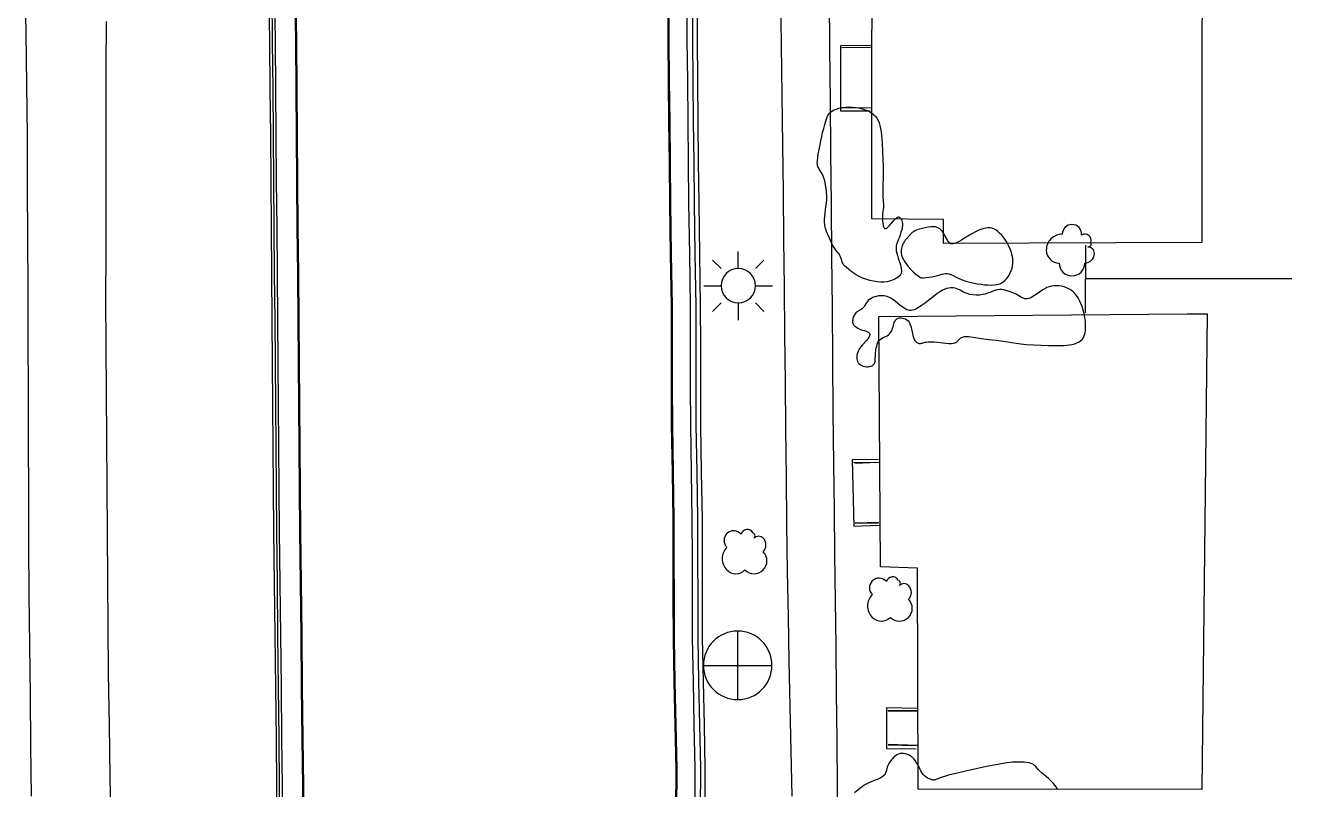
# Model space of a CAD drawing. Header units: feet. Extents: x 3174203 to 3175581, y 1715832 to 1717426.
# Drawn here: x 3175438.4 to 3175559.7, y 1716763.5 to 1716836.6 of the extents above; entities that cross this region are included whole.
import ezdxf

# ---------------------------------------------------------------- set-up
doc = ezdxf.new("R2010")
doc.units = ezdxf.units.FT
doc.header["$MEASUREMENT"] = 0
for name, color, linetype, lineweight in [('BACK_OF_CURB', 5, 'Continuous', 30), ('BOTTOM_OF_CURB', 3, 'Continuous', 30), ('BUILDING', 1, 'Continuous', 30), ('CONCRETE', 204, 'Continuous', 30), ('FOOT_PATH', 2, 'Continuous', 30), ('GUTTER', 30, 'Continuous', 30), ('LIGHT_POLE', 5, 'Continuous', 30), ('MANHOLE', 30, 'Continuous', 30), ('SHRUB', 14, 'Continuous', 30), ('SINGLE_TREE', 3, 'Continuous', 30), ('TOP_OF_CURB', 1, 'Continuous', 30)]:
    doc.layers.add(name, color=color, linetype=linetype, lineweight=lineweight)
for name, color, linetype, lineweight, true_color in [('FENCE', 201, 'Continuous', 30, 0xe39cff), ('HAND_RAIL', 77, 'Continuous', 30, 0x647d5e), ('MISCELLANEOUS', 225, 'Continuous', 30, 0x9c5f7c), ('PAVED_ROAD', 140, 'Continuous', 30, 0x38a9ff), ('SHRUBLINE', 71, 'Continuous', 30, 0xc6ff6b), ('TREELINE', 80, 'Continuous', 30, 0x36ff17)]:
    doc.layers.add(name, color=color, linetype=linetype, lineweight=lineweight, true_color=true_color)

# ---------------------------------------------------------------- blocks, each defined once
blk = doc.blocks.new('SYM205')
at = {"lineweight": -2}
for p, q in [((-0.25, 0.25), (-0.375, 0.375)), ((0, 0.25), (0, 0.5)), ((0.25, 0.25), (0.375, 0.375)), ((0.25, 0), (0.5, 0)), ((-0.25, -0.25), (-0.375, -0.375)), ((0, -0.25), (0, -0.5)), ((0.25, -0.25), (0.375, -0.375))]:
    blk.add_line(p, q, dxfattribs=at)
at = {"lineweight": -2, "flags": 128}
blk.add_lwpolyline([(-0.5, 0), (-0.25, 0, 1), (0.25, 0, 1), (-0.25, 0)], format="xyb", dxfattribs=at)
blk = doc.blocks.new('SYM205_1')
at = {"layer": 'LIGHT_POLE', "ltscale": 0.25, "xscale": 26.246667, "yscale": 26.246667, "zscale": 26.246667}
blk.add_blockref('SYM205', (0, 0), dxfattribs=at)
blk = doc.blocks.new('SYM003')
at = {"layer": 'LIGHT_POLE', "ltscale": 0.25, "xscale": 0.5, "yscale": 0.5, "zscale": 0.5}
blk.add_blockref('SYM205_1', (0, 0), dxfattribs=at)
blk = doc.blocks.new('SYM203')
at = {"lineweight": -2}
blk.add_line((-0.5, 0), (0.5, 0), dxfattribs=at)
at = {"lineweight": -2, "flags": 128}
blk.add_lwpolyline([(0, -0.5, 1), (0, 0.5, 1), (0, -0.5), (0, 0.5)], format="xyb", dxfattribs=at)
blk = doc.blocks.new('SYM203_1')
at = {"layer": 'MANHOLE', "ltscale": 0.25, "xscale": 26.246667, "yscale": 26.246667, "zscale": 26.246667}
blk.add_blockref('SYM203', (0, 0), dxfattribs=at)
blk = doc.blocks.new('SYM004')
at = {"layer": 'MANHOLE', "ltscale": 0.25, "xscale": 0.5, "yscale": 0.5, "zscale": 0.5}
blk.add_blockref('SYM203_1', (0, 0), dxfattribs=at)
blk = doc.blocks.new('SYM231')
at = {"layer": 'SHRUB', "ltscale": 0.25}
for centre, radius, start, end in [((-3.391965, -0.296476), 6.151557904322032, 89.999957, 180.000043), ((0.298974, 5.855085), 3.69093474259322, 89.999957, 180.000043), ((0.29898, 5.855085), 3.690934742593219, 354.734283, 90.000043), ((5.220229, 3.394459), 2.460623161728813, 342.885514, 120.419776), ((6.45054, 2.164144), 1.230311580864407, 269.999957, 24.295265), ((6.450541, -1.526791), 2.460623161728813, 359.999957, 90.000043), ((-4.622277, -0.296484), 4.921246323457626, 179.999957, 270.000043), ((5.22023, -1.526796), 3.690934742593219, 269.999957, 4.3e-05), ((0.298973, -5.217734), 4.921246323457627, 179.999957, 270.000043), ((0.298981, -5.217734), 4.921246323457626, 269.999957, 4.3e-05)]:
    blk.add_arc(centre, radius, start, end, dxfattribs=at)
blk = doc.blocks.new('SYM006')
at = {"layer": 'SHRUB', "ltscale": 0.25, "xscale": 0.5, "yscale": 0.5, "zscale": 0.5}
blk.add_blockref('SYM231', (0, 0), dxfattribs=at)
blk = doc.blocks.new('SYM217')
at = {"layer": 'SINGLE_TREE', "ltscale": 0.25}
for centre, radius, start, end in [((-3.999321, 4.74055), 3.690934742593219, 134.999957, 225.000043), ((-3.999317, 4.740554), 3.690934742593219, 39.734283, 135.000043), ((1.220457, 6.480478), 2.460623161728813, 27.885514, 165.419776), ((2.960383, 6.480475), 1.230311580864406, 314.999957, 69.295265), ((5.570268, 3.870591), 2.460623161728813, 44.999957, 135.000043), ((4.70031, 3.000626), 3.690934742593219, 314.999957, 45.000043), ((-2.259399, -2.219148), 6.151557904322033, 134.999957, 225.000043), ((3.830349, -3.08911), 4.921246323457626, 314.999957, 45.000043), ((-3.129355, -3.089116), 4.921246323457626, 224.999957, 315.000043), ((3.830344, -3.089116), 4.921246323457627, 224.999957, 315.000043)]:
    blk.add_arc(centre, radius, start, end, dxfattribs=at)
blk = doc.blocks.new('SYM007')
at = {"layer": 'SINGLE_TREE', "ltscale": 0.25, "xscale": 0.5, "yscale": 0.5, "zscale": 0.5}
blk.add_blockref('SYM217', (0, 0), dxfattribs=at)

msp = doc.modelspace()

# ---------------------------------------------------------------- linework, layer by layer
at = {"layer": 'BACK_OF_CURB'}
for points in [[(3175503.511332, 1716761.459348, 5249.793619), (3175503.519467, 1716765.521786, 5249.70297), (3175503.436077, 1716769.680891, 5249.606455), (3175503.352902, 1716773.8293, 5249.507774), (3175503.269901, 1716777.968975, 5249.414133), (3175503.26216, 1716781.760592, 5249.328377), (3175503.254401, 1716785.560946, 5249.238739), (3175503.246628, 1716789.368247, 5249.148459), (3175503.17296, 1716793.870532, 5249.041194), (3175503.099518, 1716798.359038, 5248.937242), (3175503.090843, 1716802.168704, 5248.849517), (3175503.082154, 1716805.985203, 5248.764419), (3175503.073449, 1716809.808086, 5248.675306), (3175502.997352, 1716814.737581, 5248.556181), (3175502.921395, 1716819.658014, 5248.438654), (3175502.882782, 1716823.552793, 5248.349622), (3175502.844143, 1716827.450251, 5248.265), (3175502.805504, 1716831.347709, 5248.182123), (3175502.766875, 1716835.244123, 5248.095883), (3175502.72964, 1716840.042189, 5247.988542)], [(3175461.725415, 1716839.488549, 5247.900217), (3175461.781215, 1716835.004709, 5247.990849), (3175461.81895, 1716830.57369, 5248.083945), (3175461.856697, 1716826.141303, 5248.177705), (3175461.894444, 1716821.708915, 5248.275), (3175461.932191, 1716817.276528, 5248.376), (3175461.969938, 1716812.84414, 5248.478), (3175462.007685, 1716808.411856, 5248.579232), (3175462.040923, 1716804.367797, 5248.67491), (3175462.074162, 1716800.323634, 5248.773877), (3175462.107401, 1716796.279471, 5248.873439), (3175462.14064, 1716792.235308, 5248.976645), (3175462.173889, 1716788.189949, 5249.083956), (3175462.231745, 1716783.223203, 5249.221), (3175462.289588, 1716778.257653, 5249.343), (3175462.347431, 1716773.292102, 5249.417), (3175462.405269, 1716768.326931, 5249.511113), (3175462.453494, 1716763.758598, 5249.602123), (3175462.501723, 1716759.189883, 5249.697312)]]:
    msp.add_polyline3d(points, dxfattribs=at)
at = {"layer": 'BOTTOM_OF_CURB'}
for points in [[(3175502.540995, 1716761.461291, 5249.333052), (3175502.549109, 1716765.513031, 5249.242572), (3175502.465933, 1716769.66144, 5249.151568), (3175502.382758, 1716773.809849, 5249.060016), (3175502.299583, 1716777.958258, 5248.96543), (3175502.291824, 1716781.758611, 5248.879061), (3175502.284065, 1716785.558965, 5248.791108), (3175502.276306, 1716789.359318, 5248.706937), (3175502.202752, 1716793.854657, 5248.606677), (3175502.129197, 1716798.349996, 5248.503171), (3175502.120507, 1716802.166495, 5248.414762), (3175502.111817, 1716805.982994, 5248.323107), (3175502.103127, 1716809.799493, 5248.226989), (3175502.027129, 1716814.722604, 5248.106262), (3175501.951131, 1716819.645715, 5247.988683), (3175501.912491, 1716823.543173, 5247.898801), (3175501.873852, 1716827.440632, 5247.81233), (3175501.835213, 1716831.33809, 5247.726484), (3175501.796574, 1716835.235548, 5247.644108), (3175501.759331, 1716840.034659, 5247.54708)], [(3175463.065963, 1716759.19584, 5249.31625), (3175463.017733, 1716763.764554, 5249.21275), (3175462.969505, 1716768.333196, 5249.114217), (3175462.911663, 1716773.298674, 5249.006126), (3175462.853821, 1716778.264225, 5248.894165), (3175462.795978, 1716783.229776, 5248.781466), (3175462.738133, 1716788.195554, 5248.66461), (3175462.704892, 1716792.239945, 5248.56575), (3175462.671653, 1716796.284108, 5248.468498), (3175462.638414, 1716800.328271, 5248.374989), (3175462.605175, 1716804.372434, 5248.282154), (3175462.571936, 1716808.416578, 5248.193), (3175462.534189, 1716812.848946, 5248.0965), (3175462.496442, 1716817.281333, 5247.997438), (3175462.458695, 1716821.713721, 5247.900547), (3175462.420948, 1716826.146108, 5247.80625), (3175462.383201, 1716830.578496, 5247.712), (3175462.345456, 1716835.010623, 5247.616), (3175462.289642, 1716839.495571, 5247.520462)]]:
    msp.add_polyline3d(points, dxfattribs=at)
at = {"layer": 'BUILDING', "flags": 128}
for points, elevation in [([(3175551.112616, 1716858.559862), (3175551.08237, 1716815.840333), (3175526.345543, 1716815.774666), (3175526.345543, 1716818.069781), (3175519.463093, 1716818.121943), (3175519.461464, 1716835.297818), (3175519.623935, 1716844.766101), (3175524.639462, 1716844.604293), (3175524.545823, 1716851.296162), (3175523.979734, 1716851.304679), (3175524.054219, 1716858.570061), (3175547.507338, 1716858.426616)], 5248.291), ([(3175551.604103, 1716809.040623), (3175551.093398, 1716763.491743), (3175523.916243, 1716763.527837), (3175523.858517, 1716784.685933), (3175520.298115, 1716784.790257), (3175520.153102, 1716808.766716), (3175549.680503, 1716809.038935)], 5249.49)]:
    msp.add_lwpolyline(points, close=True, dxfattribs=dict(at, elevation=elevation))
at = {"layer": 'CONCRETE'}
msp.add_polyline3d([(3175519.369789, 1716834.722345, 5248.3), (3175516.479735, 1716834.692539, 5248.377), (3175516.482528, 1716828.475048, 5248.594), (3175519.312993, 1716828.460145, 5248.937)], dxfattribs=at)
at = {"layer": 'FENCE', "extrusion": (0.000158674368522, 0.0346053197081203, 0.9994010439610034), "elevation": 65161.865365, "flags": 128}
msp.add_lwpolyline([(-3167634.607324, -1730139.394382), (-3167634.607324, -1730132.89256)], dxfattribs=at)
at = {"layer": 'FENCE', "extrusion": (0.0009145176673811, -0.9999995818286306, 3.028267e-10), "elevation": -1713907.589229, "flags": 128}
msp.add_lwpolyline([(3177108.663849, 5249.883519), (3177113.603049, 5250.129519), (3177118.542248, 5250.272519), (3177123.481448, 5250.448519), (3177128.420648, 5250.426519)], dxfattribs=at)
at = {"layer": 'FOOT_PATH'}
for points in [[(3175438.982892, 1716762.852417, 5250.261), (3175438.925707, 1716767.669653, 5250.192), (3175438.868521, 1716772.48689, 5250.060814), (3175438.811336, 1716777.304126, 5249.93376), (3175438.754151, 1716782.121362, 5249.811042), (3175438.73596, 1716787.003622, 5249.688126), (3175438.717768, 1716791.885883, 5249.572123), (3175438.699577, 1716796.768143, 5249.457442), (3175438.681386, 1716801.650403, 5249.349622), (3175438.663194, 1716806.532663, 5249.246578), (3175438.645003, 1716811.414924, 5249.145944), (3175438.626812, 1716816.297184, 5249.049256), (3175438.60862, 1716821.179444, 5248.953282), (3175438.590429, 1716826.061704, 5248.861246), (3175438.522389, 1716830.996671, 5248.768312), (3175438.454348, 1716835.931637, 5248.680281), (3175438.386308, 1716840.866603, 5248.596438)], [(3175511.842538, 1716762.859813, 5249.932832), (3175511.75125, 1716767.158339, 5249.842144), (3175511.659963, 1716771.456865, 5249.746742), (3175511.568676, 1716775.75539, 5249.647), (3175511.477388, 1716780.053916, 5249.546276), (3175511.386101, 1716784.352442, 5249.448817), (3175511.337905, 1716788.891287, 5249.349187), (3175511.28971, 1716793.430132, 5249.247107), (3175511.241515, 1716797.968977, 5249.141809), (3175511.19332, 1716802.507822, 5249.033), (3175511.145124, 1716807.046668, 5248.921313), (3175511.096929, 1716811.585513, 5248.81325), (3175511.048734, 1716816.124358, 5248.709297), (3175511.000539, 1716820.663203, 5248.605871), (3175510.952343, 1716825.202049, 5248.506783), (3175510.892241, 1716829.97365, 5248.398901), (3175510.832139, 1716834.745252, 5248.292596), (3175510.772036, 1716839.516854, 5248.189426)], [(3175515.375473, 1716839.372799, 5248.27517), (3175515.423195, 1716834.409943, 5248.376), (3175515.470918, 1716829.447088, 5248.479), (3175515.518641, 1716824.484233, 5248.687), (3175515.566364, 1716819.521378, 5248.859), (3175515.614086, 1716814.558522, 5248.829), (3175515.661809, 1716809.595667, 5248.918), (3175515.707169, 1716804.612486, 5249.066), (3175515.75253, 1716799.629305, 5249.17775), (3175515.79789, 1716794.646123, 5249.28725), (3175515.85459, 1716790.295412, 5249.379285), (3175515.91129, 1716785.9447, 5249.47257), (3175515.967991, 1716781.593989, 5249.570731), (3175516.024691, 1716777.243277, 5249.666212), (3175516.068634, 1716772.731376, 5249.761388), (3175516.112576, 1716768.219474, 5249.853), (3175516.156519, 1716763.707573, 5250.061), (3175516.200462, 1716759.195672, 5250.114)], [(3175446.119307, 1716837.017371, 5248.499), (3175446.11222, 1716832.593628, 5248.591813), (3175446.105132, 1716828.169884, 5248.68325), (3175446.098044, 1716823.746141, 5248.779313), (3175446.090957, 1716819.322398, 5248.874651), (3175446.083869, 1716814.898655, 5248.966629), (3175446.076782, 1716810.474911, 5249.055495), (3175446.107258, 1716805.99019, 5249.144091), (3175446.137735, 1716801.505469, 5249.236897), (3175446.168211, 1716797.020747, 5249.333582), (3175446.198687, 1716792.536026, 5249.433972), (3175446.229164, 1716788.051305, 5249.538146), (3175446.25964, 1716783.566583, 5249.645912), (3175446.290117, 1716779.081862, 5249.756839), (3175446.320593, 1716774.597141, 5249.870821), (3175446.406589, 1716769.646576, 5249.994336), (3175446.492584, 1716764.69601, 5250.11434), (3175446.578579, 1716759.745445, 5250.230975)]]:
    msp.add_polyline3d(points, dxfattribs=at)
at = {"layer": 'GUTTER'}
for points in [[(3175500.808866, 1716761.445368, 5249.42075), (3175500.81698, 1716765.497402, 5249.327082), (3175500.733828, 1716769.644644, 5249.23425), (3175500.650676, 1716773.791886, 5249.143573), (3175500.567524, 1716777.939127, 5249.04824), (3175500.559763, 1716781.740545, 5248.961085), (3175500.552002, 1716785.541963, 5248.874578), (3175500.544241, 1716789.343381, 5248.791652), (3175500.470688, 1716793.838618, 5248.692379), (3175500.397136, 1716798.333854, 5248.592577), (3175500.388445, 1716802.15062, 5248.504852), (3175500.379755, 1716805.967386, 5248.41422), (3175500.371064, 1716809.784152, 5248.32419), (3175500.295117, 1716814.703957, 5248.212795), (3175500.219169, 1716819.623762, 5248.105228), (3175500.180514, 1716823.522882, 5248.024016), (3175500.141858, 1716827.422002, 5247.943564), (3175500.103202, 1716831.321122, 5247.861773), (3175500.064546, 1716835.220242, 5247.776754), (3175500.027308, 1716840.018766, 5247.671555)], [(3175465.007686, 1716759.217402, 5249.419), (3175464.959457, 1716763.786078, 5249.319), (3175464.911228, 1716768.354754, 5249.222), (3175464.853392, 1716773.319776, 5249.1125), (3175464.795555, 1716778.284799, 5249.00025), (3175464.737719, 1716783.249821, 5248.891), (3175464.679883, 1716788.214844, 5248.777168), (3175464.646648, 1716792.25844, 5248.681), (3175464.613414, 1716796.302036, 5248.583), (3175464.580179, 1716800.345633, 5248.4895), (3175464.546945, 1716804.389229, 5248.4005), (3175464.51371, 1716808.432826, 5248.316), (3175464.475958, 1716812.86585, 5248.227), (3175464.438205, 1716817.298875, 5248.135937), (3175464.400453, 1716821.731899, 5248.04225), (3175464.362701, 1716826.164924, 5247.94625), (3175464.324948, 1716830.597948, 5247.849), (3175464.287196, 1716835.030973, 5247.752779), (3175464.231372, 1716839.516665, 5247.659)]]:
    msp.add_polyline3d(points, dxfattribs=at)
at = {"layer": 'HAND_RAIL', "extrusion": (0.016585537125709, 0.0002037662832827, 0.9998624297559908), "elevation": 58265.122245, "flags": 128}
msp.add_lwpolyline([(1677694.173805, -3195844.015424), (1677694.173805, -3195841.242133)], dxfattribs=at)
at = {"layer": 'HAND_RAIL', "extrusion": (0.0065052986575834, 0.000157769440495, 0.9999788278749601), "elevation": 26176.779116, "flags": 128}
msp.add_lwpolyline([(3175417.929682, 1716830.431292), (3175415.471594, 1716830.371678)], dxfattribs=at)
at = {"layer": 'HAND_RAIL', "extrusion": (-0.4523386658357002, -0.0095268581736076, 0.8917953635018061), "elevation": -1448084.344589, "flags": 128}
msp.add_lwpolyline([(-1649582.251869, 2865899.831595), (-1649582.251869, 2865896.721784)], dxfattribs=at)
at = {"layer": 'HAND_RAIL', "extrusion": (0.0114998395011282, -4.02258608823e-05, 0.9999338738503304), "elevation": 41697.604361, "flags": 128}
msp.add_lwpolyline([(3175247.365516, 1716796.488873), (3175249.800303, 1716796.480357)], dxfattribs=at)
at = {"layer": 'HAND_RAIL', "extrusion": (0.007793011367933, 0.0002436323351612, 0.9999696043466045), "elevation": 30414.294861, "flags": 128}
msp.add_lwpolyline([(3175382.694625, 1716787.419991), (3175380.515313, 1716787.351861)], dxfattribs=at)
at = {"layer": 'HAND_RAIL', "extrusion": (0.0557508093123785, 0.0014622362646848, 0.9984436434401898), "elevation": 184789.345976, "flags": 128}
msp.add_lwpolyline([(1632939.712411, -3214137.694993), (1632939.712411, -3214135.417782)], dxfattribs=at)
at = {"layer": 'HAND_RAIL', "extrusion": (-0.0184459560869143, -0.0002828135712573, 0.9998298188794549), "elevation": -53812.565961, "flags": 128}
msp.add_lwpolyline([(-1667905.88247, 3201015.455392), (-1667905.88247, 3201017.67784)], dxfattribs=at)
at = {"layer": 'HAND_RAIL', "extrusion": (-0.0109786579087611, 2.72007725807e-05, 0.9999397323492253), "elevation": -29566.631563, "flags": 128}
msp.add_lwpolyline([(3175390.073528, 1716771.814962), (3175387.249885, 1716771.821958)], dxfattribs=at)
at = {"layer": 'HAND_RAIL', "extrusion": (-0.0065513491862829, 0, 0.9999785396816472), "elevation": -15554.054816, "flags": 128}
msp.add_lwpolyline([(3175487.281935, 1716771.000385), (3175490.029461, 1716771.000385)], dxfattribs=at)
at = {"layer": 'HAND_RAIL', "extrusion": (0.0279625994467721, -0.0006138531579207, 0.9996087815823148), "elevation": 92989.869393, "flags": 128}
msp.add_lwpolyline([(1786048.519139, -3135706.207561), (1786048.519139, -3135703.490299)], dxfattribs=at)
at = {"layer": 'HAND_RAIL', "extrusion": (0.0312189429356139, -0.0011603166206665, 0.9995118965111535), "elevation": 102391.824901, "flags": 128}
msp.add_lwpolyline([(1833526.630381, -3107887.756099), (1833526.630381, -3107885.003262)], dxfattribs=at)
at = {"layer": 'MISCELLANEOUS'}
for points in [[(3175520.122451, 1716795.073566, 5249.212), (3175517.604826, 1716795.043759, 5249.501), (3175517.747979, 1716788.709371, 5249.485), (3175520.17622, 1716788.783887, 5249.388)], [(3175523.845924, 1716771.24629, 5250.064), (3175520.881384, 1716771.291, 5250.045906), (3175520.886039, 1716767.423581, 5250.009986), (3175523.731402, 1716767.363968, 5249.99)]]:
    msp.add_polyline3d(points, dxfattribs=at)
at = {"layer": 'PAVED_ROAD'}
for points in [[(3175500.708864, 1716761.444449, 5249.42625), (3175500.716978, 1716765.4965, 5249.33326), (3175500.633827, 1716769.643674, 5249.24125), (3175500.550677, 1716773.790849, 5249.149874), (3175500.467526, 1716777.938023, 5249.056782), (3175500.459765, 1716781.739502, 5248.974996), (3175500.452004, 1716785.540981, 5248.897635), (3175500.444243, 1716789.342461, 5248.821759), (3175500.37069, 1716793.837692, 5248.737), (3175500.297138, 1716798.332922, 5248.691), (3175500.288447, 1716802.149704, 5248.55), (3175500.279756, 1716805.966485, 5248.45239), (3175500.271066, 1716809.783267, 5248.359686), (3175500.195121, 1716814.702881, 5248.244794), (3175500.119177, 1716819.622494, 5248.131268), (3175500.08052, 1716823.52171, 5248.040528), (3175500.041864, 1716827.420926, 5247.947), (3175500.003207, 1716831.320142, 5247.94), (3175499.96455, 1716835.219358, 5247.794), (3175499.927312, 1716840.017849, 5247.683272)], [(3175465.10768, 1716759.218458, 5249.425), (3175465.059451, 1716763.787134, 5249.324), (3175465.011222, 1716768.355864, 5249.226), (3175464.953385, 1716773.320941, 5249.11725), (3175464.895549, 1716778.285964, 5249.005), (3175464.837712, 1716783.250986, 5248.895499), (3175464.779878, 1716788.215837, 5248.781461), (3175464.746645, 1716792.259262, 5248.685251), (3175464.71341, 1716796.302858, 5248.589934), (3175464.680176, 1716800.346455, 5248.498015), (3175464.646941, 1716804.390051, 5248.409523), (3175464.613707, 1716808.433663, 5248.321652), (3175464.575954, 1716812.866702, 5248.229), (3175464.538202, 1716817.299726, 5248.13925), (3175464.500449, 1716821.732751, 5248.04475), (3175464.462697, 1716826.165775, 5247.952), (3175464.424945, 1716830.5988, 5247.857501), (3175464.38719, 1716835.032021, 5247.761536), (3175464.331364, 1716839.51791, 5247.666)]]:
    msp.add_polyline3d(points, dxfattribs=at)
at = {"layer": 'SHRUBLINE'}
for points in [[(3175522.033167, 1716816.16626, 5249.800816), (3175521.899759, 1716815.826082, 5249.749323), (3175521.850133, 1716815.679961, 5249.729963), (3175521.814629, 1716815.539998, 5249.709844), (3175521.795298, 1716815.398827, 5249.69241), (3175521.794191, 1716815.249083, 5249.672103), (3175521.818211, 1716815.050626, 5249.648311), (3175521.86538, 1716814.834015, 5249.620441), (3175521.929651, 1716814.604052, 5249.593104), (3175522.004977, 1716814.365534, 5249.56494), (3175522.151528, 1716813.922019, 5249.512482), (3175522.212439, 1716813.724641, 5249.490618), (3175522.263453, 1716813.534267, 5249.469487), (3175522.299983, 1716813.354035, 5249.450796), (3175522.317443, 1716813.187086, 5249.433836), (3175522.311248, 1716813.036557, 5249.419134), (3175522.278218, 1716812.904603, 5249.406027), (3175522.220807, 1716812.789433, 5249.394078), (3175522.142879, 1716812.688269, 5249.382193), (3175522.048294, 1716812.598335, 5249.370189), (3175521.940916, 1716812.516852, 5249.358688), (3175521.824606, 1716812.441044, 5249.346365), (3175521.677085, 1716812.354873, 5249.331392), (3175521.519343, 1716812.275379, 5249.317461), (3175521.348463, 1716812.205065, 5249.303222), (3175521.161523, 1716812.146435, 5249.288421), (3175520.955604, 1716812.101993, 5249.272785), (3175520.668765, 1716812.069596, 5249.252605), (3175520.35219, 1716812.064502, 5249.230966), (3175520.01036, 1716812.087934, 5249.207025), (3175519.647755, 1716812.141115, 5249.183285), (3175519.270825, 1716812.224383, 5249.157876), (3175518.893895, 1716812.334548, 5249.132935), (3175518.533259, 1716812.467533, 5249.109333), (3175518.205211, 1716812.619264, 5249.087448), (3175517.975064, 1716812.750955, 5249.0707), (3175517.771822, 1716812.887236, 5249.055714), (3175517.591104, 1716813.023308, 5249.04095), (3175517.279723, 1716813.275632, 5249.014303), (3175517.013948, 1716813.486226, 5248.990327), (3175516.899309, 1716813.588915, 5248.981534), (3175516.799061, 1716813.700159, 5248.970591), (3175516.714872, 1716813.827677, 5248.960002), (3175516.646985, 1716813.976338, 5248.950968), (3175516.589944, 1716814.139604, 5248.937878), (3175516.536865, 1716814.308086, 5248.924343), (3175516.480867, 1716814.472396, 5248.910671), (3175516.415066, 1716814.623143, 5248.90202), (3175516.334353, 1716814.754312, 5248.889109), (3175516.240709, 1716814.87338, 5248.881327), (3175516.029646, 1716815.11861, 5248.85972), (3175515.919734, 1716815.266471, 5248.844897), (3175515.784292, 1716815.490875, 5248.826077), (3175515.650887, 1716815.75114, 5248.812561), (3175515.518296, 1716816.034226, 5248.791737), (3175515.278897, 1716816.561333, 5248.759979), (3175515.177502, 1716816.796826, 5248.749926), (3175515.08716, 1716817.036909, 5248.731116), (3175515.013921, 1716817.284921, 5248.721863), (3175514.963832, 1716817.544199, 5248.712864), (3175514.940994, 1716817.816796, 5248.695294), (3175514.941724, 1716818.099617, 5248.686764), (3175514.96039, 1716818.38828, 5248.671549), (3175514.991362, 1716818.678403, 5248.663993), (3175515.077481, 1716819.315931, 5248.640765), (3175515.120252, 1716819.658922, 5248.634328), (3175515.149988, 1716819.998652, 5248.628825), (3175515.159357, 1716820.339198, 5248.62382), (3175515.143267, 1716820.682052, 5248.619989), (3175515.105588, 1716821.018387, 5248.618194), (3175515.052429, 1716821.33679, 5248.618334), (3175514.989902, 1716821.625853, 5248.621227), (3175514.900105, 1716821.952508, 5248.624142), (3175514.804514, 1716822.219273, 5248.627096), (3175514.703131, 1716822.438707, 5248.627227), (3175514.59708, 1716822.623688, 5248.629555), (3175514.394635, 1716822.947283, 5248.632899), (3175514.351149, 1716823.029689, 5248.635496), (3175514.313239, 1716823.119684, 5248.636047), (3175514.282861, 1716823.222686, 5248.636721), (3175514.261971, 1716823.344111, 5248.639817), (3175514.252525, 1716823.489375, 5248.642948), (3175514.256477, 1716823.663896, 5248.646786), (3175514.288982, 1716823.984462, 5248.66044), (3175514.345686, 1716824.353816, 5248.676671), (3175514.416239, 1716824.74273, 5248.689581), (3175514.582159, 1716825.577964, 5248.711923), (3175514.670737, 1716825.990752, 5248.728794), (3175514.764912, 1716826.386289, 5248.74131), (3175514.870157, 1716826.781688, 5248.752936), (3175514.9783, 1716827.158733, 5248.761345), (3175515.142045, 1716827.696445, 5248.779852), (3175515.204301, 1716827.870725, 5248.787077), (3175515.273889, 1716828.022184, 5248.790775), (3175515.360178, 1716828.159788, 5248.798195), (3175515.447669, 1716828.26498, 5248.801501), (3175515.557477, 1716828.366, 5248.805869), (3175515.695231, 1716828.461804, 5248.810571), (3175515.866563, 1716828.551348, 5248.816534), (3175516.077105, 1716828.63359, 5248.823724), (3175516.330194, 1716828.70686, 5248.832717), (3175516.619989, 1716828.766985, 5248.842931), (3175516.938356, 1716828.809166, 5248.855043), (3175517.277163, 1716828.828605, 5248.868609), (3175517.628275, 1716828.820503, 5248.883393), (3175517.983453, 1716828.781381, 5248.899211), (3175518.334044, 1716828.713049, 5248.915842), (3175518.671286, 1716828.618637, 5248.933922), (3175518.986421, 1716828.501273, 5248.951014), (3175519.27069, 1716828.364088, 5248.967144), (3175519.478808, 1716828.236078, 5248.979354), (3175519.661097, 1716828.093458, 5248.992806), (3175519.819247, 1716827.93321, 5249.005272), (3175519.954949, 1716827.752314, 5249.019408), (3175520.06989, 1716827.547753, 5249.033322), (3175520.165762, 1716827.316506, 5249.048617), (3175520.244375, 1716827.056382, 5249.067361), (3175520.308021, 1716826.768486, 5249.088457), (3175520.359115, 1716826.454751, 5249.109495), (3175520.400071, 1716826.117109, 5249.132571), (3175520.433302, 1716825.757491, 5249.160138), (3175520.461223, 1716825.377829, 5249.187403), (3175520.507409, 1716824.578338, 5249.245654), (3175520.541042, 1716823.795269, 5249.307847), (3175520.561158, 1716823.117488, 5249.362336), (3175520.567595, 1716822.601023, 5249.407179), (3175520.563411, 1716822.170528, 5249.43936), (3175520.539433, 1716821.170439, 5249.52744), (3175520.532191, 1716820.598915, 5249.580354), (3175520.539433, 1716820.109496, 5249.622952), (3175520.550577, 1716819.924978, 5249.641693), (3175520.56486, 1716819.778011, 5249.653295), (3175520.592217, 1716819.558578, 5249.674923), (3175520.599982, 1716819.467033, 5249.682139), (3175520.600263, 1716819.374885, 5249.693463), (3175520.584037, 1716819.219215, 5249.705657), (3175520.523886, 1716818.819852, 5249.744838), (3175520.500328, 1716818.566378, 5249.76814), (3175520.492928, 1716818.276433, 5249.793344), (3175520.503044, 1716817.974669, 5249.827151), (3175520.530268, 1716817.691651, 5249.856395), (3175520.574193, 1716817.457942, 5249.876882), (3175520.60661, 1716817.357129, 5249.88321), (3175520.644119, 1716817.281104, 5249.888295), (3175520.686492, 1716817.228575, 5249.897272), (3175520.733502, 1716817.198249, 5249.900375), (3175520.78492, 1716817.188833, 5249.90326), (3175520.840518, 1716817.199034, 5249.906362), (3175520.900069, 1716817.227561, 5249.909966), (3175520.989472, 1716817.295058, 5249.919967), (3175521.084506, 1716817.387802, 5249.926505), (3175521.183503, 1716817.497654, 5249.933695), (3175521.386711, 1716817.736138, 5249.949746), (3175521.553269, 1716817.920475, 5249.959885), (3175521.708242, 1716818.077765, 5249.968648), (3175521.842937, 1716818.201246, 5249.97384), (3175521.900524, 1716818.247957, 5249.976332), (3175521.953139, 1716818.282249, 5249.978408), (3175522.003049, 1716818.301843, 5249.980163), (3175522.052523, 1716818.304463, 5249.981761), (3175522.103831, 1716818.287832, 5249.983482), (3175522.15924, 1716818.249673, 5249.9856), (3175522.210852, 1716818.198301, 5249.984012), (3175522.263374, 1716818.12919, 5249.986232), (3175522.313038, 1716818.04209, 5249.988735), (3175522.356075, 1716817.936752, 5249.991489), (3175522.388713, 1716817.812926, 5249.98885), (3175522.407185, 1716817.670363, 5249.991362), (3175522.407721, 1716817.508813, 5249.994008), (3175522.382687, 1716817.297586, 5249.989724), (3175522.334361, 1716817.06925, 5249.984132), (3175522.268994, 1716816.832876, 5249.98461), (3175522.192839, 1716816.597538, 5249.984585), (3175522.112146, 1716816.372308, 5249.976635), (3175522.033167, 1716816.16626, 5249.959017)], [(3175518.694025, 1716809.66058, 5249.292787), (3175518.581462, 1716809.541315, 5249.318054), (3175518.458308, 1716809.4465, 5249.341657), (3175518.333525, 1716809.369616, 5249.363088), (3175518.113015, 1716809.243626, 5249.392226), (3175518.023807, 1716809.181888, 5249.407507), (3175517.946004, 1716809.112814, 5249.421301), (3175517.877163, 1716809.030293, 5249.434329), (3175517.796056, 1716808.893288, 5249.449814), (3175517.726535, 1716808.734066, 5249.464792), (3175517.668602, 1716808.565184, 5249.478722), (3175517.640342, 1716808.463852, 5249.487257), (3175517.621884, 1716808.362727, 5249.494914), (3175517.61886, 1716808.260977, 5249.502174), (3175517.636901, 1716808.157767, 5249.509043), (3175517.681637, 1716808.052261, 5249.516261), (3175517.75724, 1716807.944425, 5249.52308), (3175517.862042, 1716807.837424, 5249.53049), (3175517.992914, 1716807.735222, 5249.538392), (3175518.146727, 1716807.641783, 5249.546707), (3175518.320354, 1716807.561071, 5249.555324), (3175518.476955, 1716807.505327, 5249.562426), (3175518.940242, 1716807.366592, 5249.582535), (3175519.067153, 1716807.316161, 5249.587663), (3175519.167631, 1716807.256795, 5249.592004), (3175519.221723, 1716807.204302, 5249.594687), (3175519.257383, 1716807.144932, 5249.597189), (3175519.275323, 1716807.079144, 5249.599742), (3175519.276257, 1716807.007396, 5249.602553), (3175519.260896, 1716806.930147, 5249.605793), (3175519.229955, 1716806.847855, 5249.609701), (3175519.184146, 1716806.760978, 5249.614206), (3175519.124181, 1716806.669975, 5249.619325), (3175518.967421, 1716806.477086, 5249.630748), (3175518.582209, 1716806.053815, 5249.657435), (3175518.398564, 1716805.826694, 5249.672083), (3175518.274679, 1716805.639295, 5249.683934), (3175518.174987, 1716805.448974, 5249.695623), (3175518.100739, 1716805.258027, 5249.707089), (3175518.053188, 1716805.06875, 5249.718269), (3175518.033583, 1716804.883437, 5249.729505), (3175518.039417, 1716804.733894, 5249.739194), (3175518.065768, 1716804.591234, 5249.74896), (3175518.112879, 1716804.457993, 5249.75876), (3175518.180992, 1716804.336704, 5249.766414), (3175518.270346, 1716804.229906, 5249.776812), (3175518.381184, 1716804.140132, 5249.784849), (3175518.51252, 1716804.069335, 5249.793307), (3175518.65846, 1716804.017133, 5249.804659), (3175518.811883, 1716803.98256, 5249.81376), (3175518.965669, 1716803.96465, 5249.822783), (3175519.112695, 1716803.962436, 5249.831408), (3175519.245841, 1716803.974953, 5249.841756), (3175519.379946, 1716804.007433, 5249.849981), (3175519.487563, 1716804.054309, 5249.856992), (3175519.572447, 1716804.110156, 5249.863079), (3175519.638353, 1716804.169551, 5249.868399), (3175519.689033, 1716804.227068, 5249.872999), (3175519.736013, 1716804.292746, 5249.877848), (3175519.768329, 1716804.364536, 5249.885), (3175519.78924, 1716804.459962, 5249.890886), (3175519.802003, 1716804.596547, 5249.899163), (3175519.830004, 1716805.194797, 5249.937835), (3175519.867178, 1716805.565886, 5249.960881), (3175519.897915, 1716805.754569, 5249.983752), (3175519.939273, 1716805.939389, 5249.99562), (3175519.993184, 1716806.115757, 5250.007225), (3175520.061577, 1716806.279084, 5250.018427), (3175520.146386, 1716806.424783, 5250.045169), (3175520.249539, 1716806.548265, 5250.055407), (3175520.371582, 1716806.646994, 5250.065427), (3175520.507504, 1716806.726645, 5250.102011), (3175520.795402, 1716806.859625, 5250.142603), (3175520.934583, 1716806.928409, 5250.152299), (3175521.062057, 1716807.009026, 5250.18178), (3175521.172794, 1716807.107433, 5250.190792), (3175521.267238, 1716807.222503, 5250.21519), (3175521.347198, 1716807.351338, 5250.236077), (3175521.414485, 1716807.491039, 5250.254343), (3175521.47091, 1716807.63871, 5250.263281), (3175521.518283, 1716807.791452, 5250.279372), (3175521.587601, 1716808.054618, 5250.304018), (3175521.624539, 1716808.180042, 5250.310933), (3175521.668471, 1716808.296797, 5250.320699), (3175521.723499, 1716808.401463, 5250.329285), (3175521.793729, 1716808.490617, 5250.336996), (3175521.883264, 1716808.560838, 5250.34268), (3175521.994524, 1716808.609362, 5250.350056), (3175522.12319, 1716808.636064, 5250.357313), (3175522.263256, 1716808.641475, 5250.363994), (3175522.408719, 1716808.626128, 5250.371645), (3175522.553574, 1716808.590556, 5250.378972), (3175522.691816, 1716808.535289, 5250.385907), (3175522.817442, 1716808.460861, 5250.392503), (3175522.942119, 1716808.351044, 5250.399655), (3175523.044348, 1716808.219854, 5250.406924), (3175523.127024, 1716808.071278, 5250.414214), (3175523.193044, 1716807.909299, 5250.420866), (3175523.245305, 1716807.737902, 5250.428278), (3175523.286703, 1716807.561071, 5250.43471), (3175523.362411, 1716807.136684, 5250.452286), (3175523.401829, 1716806.935444, 5250.460516), (3175523.4523, 1716806.749018, 5250.469288), (3175523.521334, 1716806.583039, 5250.475959), (3175523.59719, 1716806.464106, 5250.482129), (3175523.687893, 1716806.364733, 5250.486502), (3175523.790181, 1716806.286369, 5250.491968), (3175523.900798, 1716806.230465, 5250.497124), (3175524.016484, 1716806.198467, 5250.500572), (3175524.133981, 1716806.191826, 5250.505176), (3175524.212405, 1716806.201641, 5250.50697), (3175524.293405, 1716806.220435, 5250.510202), (3175524.584038, 1716806.301361, 5250.519154), (3175524.707522, 1716806.326738, 5250.523586), (3175524.849674, 1716806.346427, 5250.527565), (3175525.013711, 1716806.357494, 5250.532129), (3175525.202854, 1716806.357005, 5250.538273), (3175525.447184, 1716806.340662, 5250.545501), (3175525.717127, 1716806.311839, 5250.554194), (3175526.292909, 1716806.240185, 5250.571963), (3175526.578279, 1716806.209069, 5250.581828), (3175526.848323, 1716806.188906, 5250.591438), (3175527.092807, 1716806.185552, 5250.600461), (3175527.301495, 1716806.204867, 5250.60865), (3175527.426235, 1716806.235691, 5250.615038), (3175527.530455, 1716806.279024, 5250.620604), (3175527.617982, 1716806.332286, 5250.62654), (3175527.692644, 1716806.3929, 5250.632268), (3175527.758266, 1716806.458284, 5250.638142), (3175527.877699, 1716806.593051, 5250.645652), (3175527.939164, 1716806.657275, 5250.651415), (3175528.006896, 1716806.715953, 5250.657853), (3175528.084723, 1716806.766506, 5250.664523), (3175528.176472, 1716806.806356, 5250.670841), (3175528.330009, 1716806.840649, 5250.675247), (3175528.512786, 1716806.853407, 5250.680769), (3175528.720487, 1716806.848209, 5250.683963), (3175528.948798, 1716806.828634, 5250.689092), (3175529.193402, 1716806.798259, 5250.688044), (3175529.981824, 1716806.678126, 5250.681435), (3175530.691691, 1716806.581067, 5250.684428), (3175531.389246, 1716806.493909, 5250.681999), (3175532.06906, 1716806.40156, 5250.674686), (3175533.298603, 1716806.20699, 5250.656256), (3175533.756732, 1716806.146454, 5250.645759), (3175534.262205, 1716806.094838, 5250.634641), (3175534.96681, 1716806.047117, 5250.629166), (3175535.704206, 1716806.016052, 5250.610656), (3175536.411458, 1716805.998028, 5250.586472), (3175537.025633, 1716805.989428, 5250.562443), (3175537.501598, 1716805.987811, 5250.538448), (3175537.865442, 1716805.995439, 5250.52468), (3175538.161056, 1716806.015751, 5250.50732), (3175538.432331, 1716806.052185, 5250.493926), (3175538.618301, 1716806.087322, 5250.487464), (3175538.807772, 1716806.133325, 5250.476369), (3175538.995553, 1716806.19237, 5250.462678), (3175539.176454, 1716806.266628, 5250.454579), (3175539.345286, 1716806.358273, 5250.448496), (3175539.496859, 1716806.469479, 5250.430882), (3175539.60969, 1716806.581849, 5250.422472), (3175539.706255, 1716806.710568, 5250.406444), (3175539.786784, 1716806.856015, 5250.392781), (3175539.851503, 1716807.018571, 5250.382142), (3175539.900641, 1716807.198615, 5250.358207), (3175539.934425, 1716807.396528, 5250.337134), (3175539.953085, 1716807.61269, 5250.323717), (3175539.954614, 1716807.944438, 5250.291562), (3175539.929865, 1716808.300181, 5250.238774), (3175539.881757, 1716808.6674, 5250.202668), (3175539.81321, 1716809.033575, 5250.171531), (3175539.727144, 1716809.386188, 5250.150787), (3175539.626097, 1716809.714807, 5250.128085), (3175539.511075, 1716810.017345, 5250.108959), (3175539.382706, 1716810.293802, 5250.087146), (3175539.241615, 1716810.544178, 5250.06967), (3175539.088427, 1716810.768474, 5250.052796), (3175538.923491, 1716810.966862, 5250.038001), (3175538.74604, 1716811.140213, 5250.026274), (3175538.555034, 1716811.289569, 5250.011475), (3175538.349428, 1716811.415974, 5249.998956), (3175538.12818, 1716811.520472, 5249.989225), (3175537.891463, 1716811.603756, 5249.977316), (3175537.644319, 1716811.665133, 5249.966866), (3175537.393004, 1716811.703559, 5249.954922), (3175537.143774, 1716811.717991, 5249.943271), (3175536.902886, 1716811.707384, 5249.932049), (3175536.675068, 1716811.671289, 5249.921331), (3175536.45893, 1716811.611616, 5249.910032), (3175536.251551, 1716811.530869, 5249.89907), (3175536.050012, 1716811.431553, 5249.886505), (3175535.851393, 1716811.316172, 5249.875209), (3175535.522942, 1716811.098348, 5249.848764), (3175535.205113, 1716810.874729, 5249.824162), (3175534.908525, 1716810.677191, 5249.797975), (3175534.770974, 1716810.597761, 5249.791046), (3175534.639456, 1716810.53439, 5249.778662), (3175534.512043, 1716810.488648, 5249.772764), (3175534.386802, 1716810.462104, 5249.7672), (3175534.261802, 1716810.456328, 5249.761801), (3175534.135113, 1716810.47289, 5249.756325), (3175533.978623, 1716810.522583, 5249.749322), (3175533.816502, 1716810.598148, 5249.73733), (3175533.292181, 1716810.894531, 5249.709462), (3175532.975317, 1716811.047635, 5249.695155), (3175532.648797, 1716811.174659, 5249.680712), (3175532.323243, 1716811.272703, 5249.667603), (3175532.131854, 1716811.315824, 5249.660221), (3175531.941299, 1716811.343296, 5249.655118), (3175531.748241, 1716811.350946, 5249.648112), (3175531.549344, 1716811.334602, 5249.641026), (3175531.34127, 1716811.290091, 5249.633609), (3175531.158619, 1716811.230161, 5249.626995), (3175530.763383, 1716811.073837, 5249.619245), (3175530.548869, 1716810.992898, 5249.611774), (3175530.321801, 1716810.920411, 5249.613196), (3175530.081216, 1716810.864103, 5249.605464), (3175529.77571, 1716810.82606, 5249.607938), (3175529.46207, 1716810.819522, 5249.598541), (3175529.153018, 1716810.841569, 5249.60433), (3175528.861276, 1716810.88928, 5249.595762), (3175528.599567, 1716810.959733, 5249.588005), (3175528.411022, 1716811.033126, 5249.599724), (3175528.244081, 1716811.115091, 5249.594423), (3175527.942666, 1716811.283973, 5249.584717), (3175527.792018, 1716811.360505, 5249.590663), (3175527.630629, 1716811.424842, 5249.585771), (3175527.452343, 1716811.472234, 5249.58064), (3175527.258729, 1716811.499704, 5249.58098), (3175527.053286, 1716811.504714, 5249.575275), (3175526.839515, 1716811.484731, 5249.569335), (3175526.620917, 1716811.437218, 5249.55828), (3175526.400991, 1716811.35964, 5249.548113), (3175526.182395, 1716811.250822, 5249.541647), (3175525.964418, 1716811.115041, 5249.528072), (3175525.745505, 1716810.957933, 5249.509544), (3175525.524103, 1716810.785136, 5249.497697), (3175525.067615, 1716810.415024, 5249.472137), (3175524.782548, 1716810.192171, 5249.458559), (3175524.495055, 1716809.979347, 5249.443937), (3175524.213012, 1716809.784819, 5249.436764), (3175523.94429, 1716809.616854, 5249.428961), (3175523.696764, 1716809.48372, 5249.425109), (3175523.536187, 1716809.414149, 5249.423605), (3175523.386649, 1716809.367305, 5249.422363), (3175523.244361, 1716809.343922, 5249.421131), (3175523.105532, 1716809.344739, 5249.420202), (3175522.966369, 1716809.370491, 5249.419639), (3175522.823084, 1716809.421915, 5249.418774), (3175522.671884, 1716809.499748, 5249.417916), (3175522.443023, 1716809.650878, 5249.4173), (3175522.200815, 1716809.8356, 5249.416912), (3175521.71473, 1716810.22737, 5249.416288), (3175521.49004, 1716810.395191, 5249.415736), (3175521.288049, 1716810.522674, 5249.414888), (3175521.106706, 1716810.61281, 5249.413708), (3175520.94163, 1716810.673109, 5249.412778), (3175520.788443, 1716810.711083, 5249.41109), (3175520.642763, 1716810.734242, 5249.408993), (3175520.465076, 1716810.750781, 5249.407575), (3175520.286879, 1716810.752445, 5249.404475), (3175520.102776, 1716810.735771, 5249.401008), (3175519.90737, 1716810.697295, 5249.397235), (3175519.741008, 1716810.648819, 5249.395173), (3175519.57157, 1716810.584382, 5249.39156), (3175519.406668, 1716810.504192, 5249.388457), (3175519.253915, 1716810.408458, 5249.386008), (3175519.120922, 1716810.297388, 5249.384024), (3175519.012705, 1716810.172322, 5249.383265), (3175518.923885, 1716810.039118, 5249.381329), (3175518.772522, 1716809.776258, 5249.382945), (3175518.694025, 1716809.66058, 5249.381717)], [(3175537.293074, 1716763.436519, 5251.859169), (3175537.217788, 1716763.595238, 5251.856476), (3175537.124592, 1716763.749628, 5251.859809), (3175537.015545, 1716763.900263, 5251.862811), (3175536.892707, 1716764.047715, 5251.865423), (3175536.663632, 1716764.287117, 5251.864669), (3175536.415752, 1716764.516889, 5251.869636), (3175536.162847, 1716764.734647, 5251.874733), (3175535.697094, 1716765.124582, 5251.878859), (3175535.511808, 1716765.291989, 5251.887035), (3175535.413835, 1716765.39199, 5251.891047), (3175535.333611, 1716765.483037, 5251.886624), (3175535.154239, 1716765.708723, 5251.894829), (3175535.099816, 1716765.770219, 5251.901959), (3175535.040546, 1716765.825893, 5251.89861), (3175534.971909, 1716765.87637, 5251.905909), (3175534.889385, 1716765.922277, 5251.901828), (3175534.732845, 1716765.983389, 5251.906084), (3175534.538656, 1716766.034449, 5251.909181), (3175534.310582, 1716766.074279, 5251.910879), (3175534.052387, 1716766.101703, 5251.910491), (3175533.767835, 1716766.115544, 5251.907636), (3175533.460691, 1716766.114623, 5251.889699), (3175532.965834, 1716766.084807, 5251.881943), (3175532.441242, 1716766.026057, 5251.844369), (3175531.899541, 1716765.945301, 5251.808455), (3175531.35336, 1716765.849468, 5251.772996), (3175530.6308, 1716765.707633, 5251.726783), (3175529.897619, 1716765.552275, 5251.663354), (3175528.316679, 1716765.206301, 5251.478831), (3175527.524921, 1716765.026311, 5251.363565), (3175526.834547, 1716764.854048, 5251.250136), (3175526.424282, 1716764.73553, 5251.177343), (3175526.104041, 1716764.629644, 5251.115145), (3175525.861196, 1716764.539244, 5251.063825), (3175525.577587, 1716764.424653, 5251.004097), (3175525.49166, 1716764.397146, 5250.987282), (3175525.411572, 1716764.386123, 5250.9702), (3175525.32356, 1716764.393043, 5250.951525), (3175525.213857, 1716764.419367, 5250.927443), (3175525.098412, 1716764.457362, 5250.902838), (3175524.965226, 1716764.511777, 5250.871529), (3175524.821176, 1716764.584546, 5250.835767), (3175524.673144, 1716764.6776, 5250.796429), (3175524.528009, 1716764.792871, 5250.75524), (3175524.39265, 1716764.932291, 5250.710261), (3175524.272075, 1716765.096242, 5250.662002), (3175524.163812, 1716765.278909, 5250.610633), (3175524.063515, 1716765.472925, 5250.556573), (3175523.869438, 1716765.865547, 5250.444794), (3175523.766968, 1716766.049421, 5250.389775), (3175523.632644, 1716766.247748, 5250.32667), (3175523.48595, 1716766.420673, 5250.26667), (3175523.328071, 1716766.568873, 5250.209469), (3175523.160195, 1716766.693027, 5250.154984), (3175522.983508, 1716766.793812, 5250.100999), (3175522.830492, 1716766.85996, 5250.059206), (3175522.673463, 1716766.907876, 5250.015804), (3175522.513703, 1716766.935083, 5249.972867), (3175522.352495, 1716766.939108, 5249.929699), (3175522.191121, 1716766.917475, 5249.886004), (3175522.030864, 1716766.867708, 5249.840856), (3175521.873268, 1716766.788816, 5249.799581), (3175521.720929, 1716766.685746, 5249.758174), (3175521.576708, 1716766.564925, 5249.70875), (3175521.443462, 1716766.432785, 5249.668629), (3175521.324051, 1716766.295755, 5249.631624), (3175521.221333, 1716766.160265, 5249.587319)], [(3175521.221333, 1716766.160265, 5250.418157), (3175521.101506, 1716765.969412, 5250.404057), (3175521.015489, 1716765.790786, 5250.389156), (3175520.953097, 1716765.618679, 5250.37844), (3175520.840099, 1716765.214914, 5250.35195), (3175520.798781, 1716765.099643, 5250.345424), (3175520.745152, 1716764.98727, 5250.335941), (3175520.674626, 1716764.879485, 5250.329527), (3175520.582617, 1716764.777979, 5250.322797), (3175520.440517, 1716764.666283, 5250.311677), (3175520.271722, 1716764.565646, 5250.302849), (3175520.087077, 1716764.47565, 5250.293837), (3175519.897426, 1716764.395877, 5250.283803), (3175519.310614, 1716764.178119, 5250.259731), (3175519.125815, 1716764.099741, 5250.253239), (3175518.940202, 1716764.004247, 5250.247262), (3175518.74583, 1716763.883283, 5250.241445), (3175518.538831, 1716763.737462, 5250.235673), (3175518.316353, 1716763.569634, 5250.229919), (3175517.816813, 1716763.179508, 5250.220322)]]:
    msp.add_polyline3d(points, dxfattribs=at)
at = {"layer": 'TOP_OF_CURB'}
for points in [[(3175503.072923, 1716761.460226, 5249.714875), (3175503.081048, 1716765.51783, 5249.623168), (3175502.997755, 1716769.672103, 5249.525349), (3175502.91458, 1716773.820512, 5249.425951), (3175502.831501, 1716777.964132, 5249.326111), (3175502.823752, 1716781.759697, 5249.237823), (3175502.815993, 1716785.560051, 5249.153173), (3175502.808226, 1716789.364213, 5249.069143), (3175502.734609, 1716793.86336, 5248.968451), (3175502.661116, 1716798.354953, 5248.866397), (3175502.652435, 1716802.167706, 5248.779751), (3175502.643745, 1716805.984205, 5248.692348), (3175502.635047, 1716809.804204, 5248.601328), (3175502.558995, 1716814.730814, 5248.480128), (3175502.483019, 1716819.652457, 5248.363889), (3175502.444394, 1716823.548447, 5248.275944), (3175502.405755, 1716827.445905, 5248.191548), (3175502.367116, 1716831.343363, 5248.103246), (3175502.328482, 1716835.240249, 5248.01589), (3175502.291244, 1716840.038787, 5247.912966)], [(3175461.989244, 1716839.491833, 5247.900217), (3175462.045051, 1716835.007474, 5247.990849), (3175462.082791, 1716830.575937, 5248.083945), (3175462.120538, 1716826.14355, 5248.177705), (3175462.158285, 1716821.711162, 5248.275), (3175462.196032, 1716817.278775, 5248.376), (3175462.233779, 1716812.846387, 5248.478), (3175462.271525, 1716808.414064, 5248.579232), (3175462.304764, 1716804.369965, 5248.67491), (3175462.338003, 1716800.325802, 5248.773877), (3175462.371242, 1716796.281639, 5248.873439), (3175462.404481, 1716792.237476, 5248.976645), (3175462.437726, 1716788.19257, 5249.083956), (3175462.495577, 1716783.226277, 5249.221), (3175462.55342, 1716778.260726, 5249.343), (3175462.611263, 1716773.295175, 5249.417), (3175462.669102, 1716768.329861, 5249.511113), (3175462.717329, 1716763.761383, 5249.602123), (3175462.765558, 1716759.192668, 5249.697312)]]:
    msp.add_polyline3d(points, dxfattribs=at)
at = {"layer": 'TREELINE'}
msp.add_polyline3d([(3175523.076261, 1716816.530208, 5249.846898), (3175522.802686, 1716816.220135, 5249.775903), (3175522.680865, 1716816.073793, 5249.749142), (3175522.595458, 1716815.9603, 5249.723034), (3175522.515754, 1716815.837435, 5249.703721), (3175522.442568, 1716815.699084, 5249.676198), (3175522.376714, 1716815.539135, 5249.655038), (3175522.33785, 1716815.417928, 5249.63227), (3175522.306228, 1716815.285249, 5249.616948), (3175522.285469, 1716815.141945, 5249.600998), (3175522.279193, 1716814.988861, 5249.57815), (3175522.291021, 1716814.826842, 5249.56199), (3175522.324574, 1716814.656733, 5249.54524), (3175522.39691, 1716814.443391, 5249.519239), (3175522.501781, 1716814.222747, 5249.499228), (3175522.635225, 1716813.99793, 5249.475405), (3175522.793279, 1716813.77207, 5249.458489), (3175522.971981, 1716813.548296, 5249.44515), (3175523.216252, 1716813.277572, 5249.43866), (3175523.466226, 1716813.028853, 5249.437773), (3175523.701536, 1716812.815995, 5249.435709), (3175523.901813, 1716812.652854, 5249.435768), (3175524.02695, 1716812.565083, 5249.43489), (3175524.129144, 1716812.510904, 5249.436894), (3175524.220911, 1716812.483224, 5249.436629), (3175524.314763, 1716812.474947, 5249.439068), (3175524.423215, 1716812.478981, 5249.439043), (3175524.655593, 1716812.499105, 5249.444793), (3175524.932386, 1716812.532753, 5249.451482), (3175525.222697, 1716812.578958, 5249.461623), (3175525.501905, 1716812.636432, 5249.467714), (3175525.770491, 1716812.7026, 5249.47458), (3175526.194868, 1716812.818241, 5249.489242), (3175526.356189, 1716812.855867, 5249.496857), (3175526.519805, 1716812.880348, 5249.500167), (3175526.686341, 1716812.884591, 5249.508743), (3175526.856422, 1716812.8615, 5249.512508), (3175527.031057, 1716812.806557, 5249.522348), (3175527.212782, 1716812.725532, 5249.532988), (3175527.609187, 1716812.518624, 5249.567605), (3175527.829705, 1716812.409432, 5249.580137), (3175528.132362, 1716812.281405, 5249.589959), (3175528.47168, 1716812.164381, 5249.602105), (3175528.854992, 1716812.057952, 5249.61433), (3175529.289629, 1716811.961711, 5249.628223), (3175529.60937, 1716811.903592, 5249.638479), (3175529.944438, 1716811.853202, 5249.649278), (3175530.284094, 1716811.813919, 5249.660279), (3175530.617594, 1716811.789126, 5249.671131), (3175530.934196, 1716811.782204, 5249.68152), (3175531.22316, 1716811.796532, 5249.691088), (3175531.442348, 1716811.827783, 5249.698433), (3175531.636455, 1716811.876219, 5249.705083), (3175531.808596, 1716811.940927, 5249.711205), (3175531.961888, 1716812.020995, 5249.716978), (3175532.099446, 1716812.115509, 5249.722543), (3175532.224387, 1716812.223559, 5249.728043), (3175532.339828, 1716812.34423, 5249.733605), (3175532.489574, 1716812.532151, 5249.741717), (3175532.624304, 1716812.737599, 5249.750207), (3175532.741515, 1716812.955148, 5249.758857), (3175532.838705, 1716813.179374, 5249.767465), (3175532.913369, 1716813.404852, 5249.775887), (3175532.963702, 1716813.627373, 5249.784039), (3175532.990676, 1716813.8476, 5249.792065), (3175532.995959, 1716814.06741, 5249.800094), (3175532.981221, 1716814.28868, 5249.808254), (3175532.94813, 1716814.513288, 5249.81667), (3175532.897554, 1716814.743217, 5249.825452), (3175532.827164, 1716814.980866, 5249.834778), (3175532.733833, 1716815.228738, 5249.845196), (3175532.614433, 1716815.489338, 5249.856231), (3175532.465833, 1716815.765169, 5249.868364), (3175532.3406, 1716815.971712, 5249.877972), (3175532.200851, 1716816.181069, 5249.887992), (3175532.04856, 1716816.387004, 5249.898214), (3175531.885704, 1716816.583282, 5249.908546), (3175531.71426, 1716816.763668, 5249.918588), (3175531.536203, 1716816.921928, 5249.928254), (3175531.35351, 1716817.051825, 5249.937354), (3175531.167827, 1716817.14857, 5249.945889), (3175530.979484, 1716817.213151, 5249.954052), (3175530.788481, 1716817.248002, 5249.962029), (3175530.594818, 1716817.255555, 5249.970022), (3175530.398494, 1716817.238244, 5249.978177), (3175530.19951, 1716817.198501, 5249.992143), (3175529.997866, 1716817.138761, 5250.000729), (3175529.711339, 1716817.026231, 5250.023582), (3175529.421057, 1716816.886368, 5250.047249), (3175529.128481, 1716816.726266, 5250.071236), (3175528.835071, 1716816.55302, 5250.101718), (3175528.300435, 1716816.225247, 5250.139299), (3175528.064496, 1716816.084257, 5250.157481), (3175527.838938, 1716815.957516, 5250.16276), (3175527.628225, 1716815.851783, 5250.171726), (3175527.436823, 1716815.773823, 5250.178744), (3175527.269198, 1716815.730395, 5250.184292), (3175527.161124, 1716815.723696, 5250.185592), (3175527.066951, 1716815.737934, 5250.186693), (3175526.984693, 1716815.770815, 5250.18767), (3175526.912364, 1716815.820048, 5250.19091), (3175526.847978, 1716815.88334, 5250.19169), (3175526.789549, 1716815.958399, 5250.192463), (3175526.735093, 1716816.042932, 5250.193227), (3175526.682621, 1716816.134648, 5250.195543), (3175526.471345, 1716816.533468, 5250.198146), (3175526.360615, 1716816.72758, 5250.199411), (3175526.243775, 1716816.899687, 5250.199476), (3175526.119942, 1716817.039056, 5250.198538), (3175525.992851, 1716817.147455, 5250.196463), (3175525.867388, 1716817.229772, 5250.194231), (3175525.748444, 1716817.290899, 5250.192024), (3175525.658693, 1716817.327239, 5250.18976), (3175525.563311, 1716817.352103, 5250.187793), (3175525.449368, 1716817.364448, 5250.18542), (3175525.303932, 1716817.36323, 5250.181034), (3175525.114072, 1716817.347408, 5250.174684), (3175524.872663, 1716817.31625, 5250.165532), (3175524.595799, 1716817.270278, 5250.156124), (3175524.305378, 1716817.210327, 5250.142355), (3175524.0233, 1716817.137231, 5250.121368), (3175523.771463, 1716817.051825, 5250.095134), (3175523.597461, 1716816.972133, 5250.074812), (3175523.454116, 1716816.886646, 5250.052738), (3175523.335876, 1716816.797537, 5250.041725), (3175523.237187, 1716816.706978, 5250.031543), (3175523.1525, 1716816.617144, 5250.021846), (3175523.076261, 1716816.530208, 5249.998592)], dxfattribs=at)

# ---------------------------------------------------------------- block references
at = {"layer": 'LIGHT_POLE', "ltscale": 0.25, "xscale": 0.5, "yscale": 0.5, "zscale": 0.5}
msp.add_blockref('SYM003', (3175506.6772, 1716811.7118, 5249.0315), dxfattribs=at)
at = {"layer": 'MANHOLE', "ltscale": 0.25, "xscale": 0.5, "yscale": 0.5, "zscale": 0.5}
msp.add_blockref('SYM004', (3175506.625, 1716775.371, 5249.543), dxfattribs=at)
at = {"layer": 'SHRUB', "ltscale": 0.25, "xscale": 0.5, "yscale": 0.5, "zscale": 0.5}
msp.add_blockref('SYM006', (3175538.5701, 1716815.1926, 5250.2129), dxfattribs=at)
at = {"layer": 'SINGLE_TREE', "ltscale": 0.25, "xscale": 0.5, "yscale": 0.5, "zscale": 0.5}
for p in [(3175507.2377, 1716786.1467, 5249.7561), (3175521.1634, 1716781.6084, 5250.4097)]:
    msp.add_blockref('SYM007', p, dxfattribs=at)

doc.saveas('drawing.dxf')
